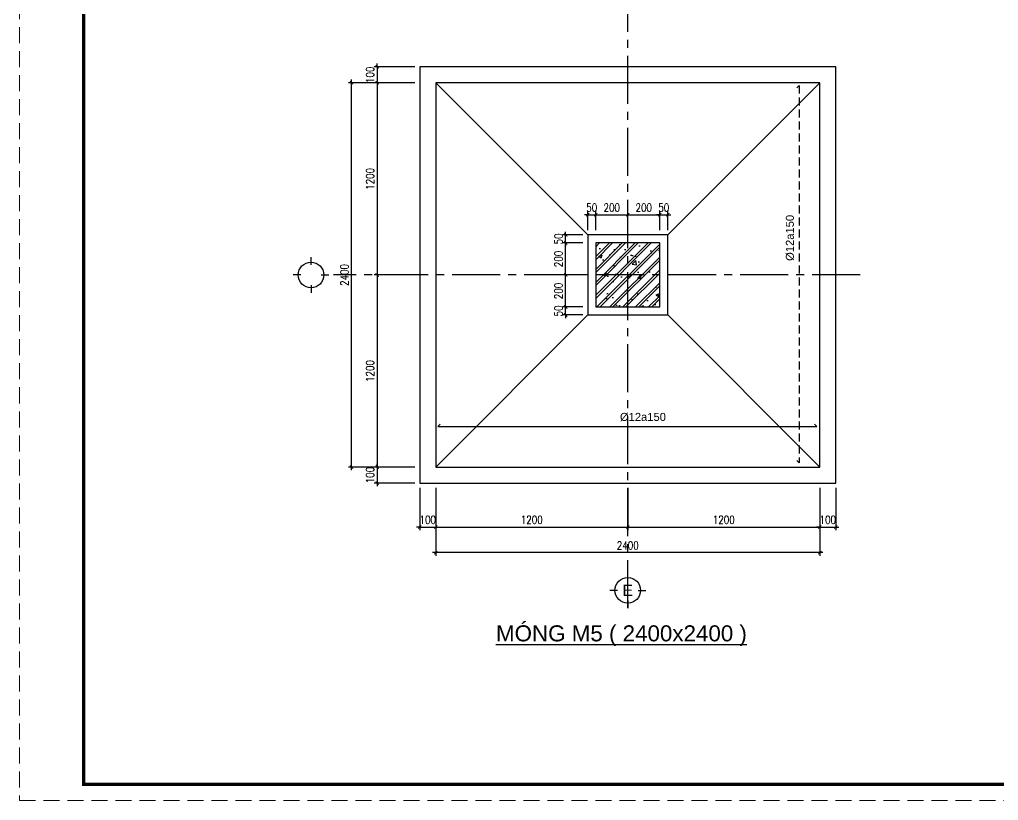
# Model space of a CAD drawing. Header units: inches. Extents: x 651127 to 1529722, y 768575 to 1021311.
# Drawn here: x 1356992 to 1387578, y 831541 to 855925 of the extents above; entities that cross this region are included whole.
import ezdxf
from ezdxf.enums import TextEntityAlignment as Align

# ---------------------------------------------------------------- set-up
doc = ezdxf.new("R2010")
doc.units = ezdxf.units.IN
doc.header["$LTSCALE"] = 1000
doc.header["$MEASUREMENT"] = 0
doc.linetypes.add('CENTER2', pattern=[1.125, 0.75, -0.125, 0.125, -0.125])
doc.linetypes.add('HIDDEN', pattern=[0.375, 0.25, -0.125])
doc.layers.get('DEFPOINTS').update_dxf_attribs({"color": 8, "lineweight": 9})
for name, color, linetype in [('DWGshare.com_1', 7, 'Continuous'), ('DWGshare.com_10', 7, 'Continuous'), ('DWGshare.com_11', 143, 'Continuous'), ('DWGshare.com_2', 147, 'Continuous'), ('DWGshare.com_3', 7, 'Continuous'), ('DWGshare.com_4', 8, 'CENTER2'), ('DWGshare.com_6', 40, 'Continuous'), ('DWGshare.com_9', 8, 'Continuous')]:
    doc.layers.add(name, color=color, linetype=linetype)
doc.styles.add('DWGshare.com_2', font='VHELVEB.TTF')
doc.styles.add('DWGshare.com_3', font='VHELVEB.TTF')
doc.styles.add('DWGshare.com_4', font='romans.shx', dxfattribs={"width": 0.8})
doc.styles.add('DWGshare.com_6', font='VHELVEN.TTF')
doc.dimstyles.new('DWGshare.com_3', dxfattribs={"dimscale": 100, "dimtxt": 2.5, "dimasz": 1, "dimexe": 1, "dimexo": 1.5, "dimgap": 1, "dimtad": 1, "dimdec": 0, "dimlfac": 0.2, "dimzin": 0, "dimdsep": 46, "dimtxsty": 'DWGshare.com_4', "dimblk": 'DWGshare.com_1', "dimcen": 1.5, "dimdle": 1, "dimclrd": 256, "dimclre": 256, "dimclrt": 7, "dimadec": 0, "dimazin": 0, "dimtfac": 1, "dimtdec": 0, "dimtix": 1, "dimtmove": 2, "dimatfit": 3, "dimfxl": 1, "dimtolj": 1, "dimtzin": 0, "dimarcsym": 0})

# ---------------------------------------------------------------- blocks, each defined once
blk = doc.blocks.new('DWGshare.com_1')
at = {"color": 0, "linetype": 'ByBlock', "const_width": 0.3}
blk.add_lwpolyline([(-0.5, -0.5), (0.5, 0.5)], dxfattribs=at)
blk = doc.blocks.new('*D468')
at = {"layer": 'DEFPOINTS', "color": 0, "transparency": 16777216}
for p in [(1369496, 854450), (1368167, 853950), (1369496, 853950)]:
    blk.add_point(p, dxfattribs=at)
at = {"layer": 'DWGshare.com_2', "lineweight": -2, "transparency": 16777216}
for p, q in [((1369346, 854450), (1368067, 854450)), ((1368167, 854450), (1368167, 854550)), ((1368167, 854450), (1368167, 853950)), ((1369346, 853950), (1368067, 853950)), ((1368167, 853950), (1368167, 853850))]:
    blk.add_line(p, q, dxfattribs=at)
at = {"layer": 'DWGshare.com_2', "lineweight": -2, "transparency": 16777216, "xscale": 100, "yscale": 100, "zscale": 100}
for p, rotation in [((1368167, 854450), 270), ((1368167, 853950), 90)]:
    blk.add_blockref('DWGshare.com_1', p, dxfattribs=dict(at, rotation=rotation))
at = {"layer": 'DWGshare.com_2', "color": 7, "transparency": 16777216, "insert": (1367942, 854200), "char_height": 250, "attachment_point": 5, "rotation": 90, "style": 'DWGshare.com_4'}
blk.add_mtext('\\A1;100', dxfattribs=at)
blk = doc.blocks.new('*D469')
at = {"layer": 'DEFPOINTS', "color": 0, "transparency": 16777216}
for p in [(1369496, 853950), (1368167, 847950), (1369496, 847950)]:
    blk.add_point(p, dxfattribs=at)
at = {"layer": 'DWGshare.com_2', "lineweight": -2, "transparency": 16777216}
for p, q in [((1368167, 854050), (1368167, 847850)), ((1369346, 853950), (1368067, 853950)), ((1369346, 847950), (1368067, 847950))]:
    blk.add_line(p, q, dxfattribs=at)
at = {"layer": 'DWGshare.com_2', "lineweight": -2, "transparency": 16777216, "xscale": 100, "yscale": 100, "zscale": 100}
for p, rotation in [((1368167, 853950), 90), ((1368167, 847950), 270)]:
    blk.add_blockref('DWGshare.com_1', p, dxfattribs=dict(at, rotation=rotation))
at = {"layer": 'DWGshare.com_2', "color": 7, "transparency": 16777216, "insert": (1367942, 850950), "char_height": 250, "attachment_point": 5, "rotation": 90, "style": 'DWGshare.com_4'}
blk.add_mtext('\\A1;1200', dxfattribs=at)
blk = doc.blocks.new('*D470')
at = {"layer": 'DEFPOINTS', "color": 0, "transparency": 16777216}
for p in [(1369496, 847950), (1368167, 841950), (1369496, 841950)]:
    blk.add_point(p, dxfattribs=at)
at = {"layer": 'DWGshare.com_2', "lineweight": -2, "transparency": 16777216}
for p, q in [((1369346, 847950), (1368067, 847950)), ((1368167, 848050), (1368167, 841850)), ((1369346, 841950), (1368067, 841950))]:
    blk.add_line(p, q, dxfattribs=at)
at = {"layer": 'DWGshare.com_2', "lineweight": -2, "transparency": 16777216, "xscale": 100, "yscale": 100, "zscale": 100}
for p, rotation in [((1368167, 847950), 90), ((1368167, 841950), 270)]:
    blk.add_blockref('DWGshare.com_1', p, dxfattribs=dict(at, rotation=rotation))
at = {"layer": 'DWGshare.com_2', "color": 7, "transparency": 16777216, "insert": (1367942, 844950), "char_height": 250, "attachment_point": 5, "rotation": 90, "style": 'DWGshare.com_4'}
blk.add_mtext('\\A1;1200', dxfattribs=at)
blk = doc.blocks.new('*D471')
at = {"layer": 'DEFPOINTS', "color": 0, "transparency": 16777216}
for p in [(1369496, 841950), (1368167, 841450), (1369496, 841450)]:
    blk.add_point(p, dxfattribs=at)
at = {"layer": 'DWGshare.com_2', "lineweight": -2, "transparency": 16777216}
for p, q in [((1369346, 841950), (1368067, 841950)), ((1368167, 841950), (1368167, 842050)), ((1368167, 841950), (1368167, 841450)), ((1369346, 841450), (1368067, 841450)), ((1368167, 841450), (1368167, 841350))]:
    blk.add_line(p, q, dxfattribs=at)
at = {"layer": 'DWGshare.com_2', "lineweight": -2, "transparency": 16777216, "xscale": 100, "yscale": 100, "zscale": 100}
for p, rotation in [((1368167, 841950), 270), ((1368167, 841450), 90)]:
    blk.add_blockref('DWGshare.com_1', p, dxfattribs=dict(at, rotation=rotation))
at = {"layer": 'DWGshare.com_2', "color": 7, "transparency": 16777216, "insert": (1367942, 841700), "char_height": 250, "attachment_point": 5, "rotation": 90, "style": 'DWGshare.com_4'}
blk.add_mtext('\\A1;100', dxfattribs=at)
blk = doc.blocks.new('*D472')
at = {"layer": 'DEFPOINTS', "color": 0, "transparency": 16777216}
for p in [(1367367, 853950), (1369346, 853950), (1369496, 841950)]:
    blk.add_point(p, dxfattribs=at)
at = {"layer": 'DWGshare.com_2', "lineweight": -2, "transparency": 16777216}
for p, q in [((1367367, 841850), (1367367, 854050)), ((1369196, 853950), (1367267, 853950)), ((1369346, 841950), (1367267, 841950))]:
    blk.add_line(p, q, dxfattribs=at)
at = {"layer": 'DWGshare.com_2', "lineweight": -2, "transparency": 16777216, "xscale": 100, "yscale": 100, "zscale": 100}
for p, rotation in [((1367367, 853950), 90), ((1367367, 841950), 270)]:
    blk.add_blockref('DWGshare.com_1', p, dxfattribs=dict(at, rotation=rotation))
at = {"layer": 'DWGshare.com_2', "color": 7, "transparency": 16777216, "insert": (1367142, 847950), "char_height": 250, "attachment_point": 5, "rotation": 90, "style": 'DWGshare.com_4'}
blk.add_mtext('\\A1;2400', dxfattribs=at)
blk = doc.blocks.new('*D473')
at = {"layer": 'DEFPOINTS', "color": 0, "transparency": 16777216}
for p in [(1369496, 841450), (1369996, 841450), (1369996, 840079)]:
    blk.add_point(p, dxfattribs=at)
at = {"layer": 'DWGshare.com_2', "lineweight": -2, "transparency": 16777216}
for p, q in [((1369496, 841300), (1369496, 839979)), ((1369996, 841300), (1369996, 839979)), ((1369496, 840079), (1369396, 840079)), ((1369496, 840079), (1369996, 840079)), ((1369996, 840079), (1370096, 840079))]:
    blk.add_line(p, q, dxfattribs=at)
at = {"layer": 'DWGshare.com_2', "lineweight": -2, "transparency": 16777216, "xscale": 100, "yscale": 100, "zscale": 100}
blk.add_blockref('DWGshare.com_1', (1369496, 840079), dxfattribs=at)
at = {"layer": 'DWGshare.com_2', "lineweight": -2, "transparency": 16777216, "xscale": 100, "yscale": 100, "zscale": 100, "rotation": 180}
blk.add_blockref('DWGshare.com_1', (1369996, 840079), dxfattribs=at)
at = {"layer": 'DWGshare.com_2', "color": 7, "transparency": 16777216, "insert": (1369746, 840304), "char_height": 250, "attachment_point": 5, "style": 'DWGshare.com_4'}
blk.add_mtext('\\A1;100', dxfattribs=at)
blk = doc.blocks.new('*D474')
at = {"layer": 'DEFPOINTS', "color": 0, "transparency": 16777216}
for p in [(1369996, 841450), (1375996, 841450), (1375996, 840079)]:
    blk.add_point(p, dxfattribs=at)
at = {"layer": 'DWGshare.com_2', "lineweight": -2, "transparency": 16777216}
for p, q in [((1369996, 841300), (1369996, 839979)), ((1375996, 841300), (1375996, 839979)), ((1369896, 840079), (1376096, 840079))]:
    blk.add_line(p, q, dxfattribs=at)
at = {"layer": 'DWGshare.com_2', "lineweight": -2, "transparency": 16777216, "xscale": 100, "yscale": 100, "zscale": 100, "rotation": 180}
blk.add_blockref('DWGshare.com_1', (1369996, 840079), dxfattribs=at)
at = {"layer": 'DWGshare.com_2', "lineweight": -2, "transparency": 16777216, "xscale": 100, "yscale": 100, "zscale": 100}
blk.add_blockref('DWGshare.com_1', (1375996, 840079), dxfattribs=at)
at = {"layer": 'DWGshare.com_2', "color": 7, "transparency": 16777216, "insert": (1372996, 840304), "char_height": 250, "attachment_point": 5, "style": 'DWGshare.com_4'}
blk.add_mtext('\\A1;1200', dxfattribs=at)
blk = doc.blocks.new('*D475')
at = {"layer": 'DEFPOINTS', "color": 0, "transparency": 16777216}
for p in [(1375996, 841450), (1381996, 841450), (1381996, 840079)]:
    blk.add_point(p, dxfattribs=at)
at = {"layer": 'DWGshare.com_2', "lineweight": -2, "transparency": 16777216}
for p, q in [((1375996, 841300), (1375996, 839979)), ((1381996, 841300), (1381996, 839979)), ((1375896, 840079), (1382096, 840079))]:
    blk.add_line(p, q, dxfattribs=at)
at = {"layer": 'DWGshare.com_2', "lineweight": -2, "transparency": 16777216, "xscale": 100, "yscale": 100, "zscale": 100, "rotation": 180}
blk.add_blockref('DWGshare.com_1', (1375996, 840079), dxfattribs=at)
at = {"layer": 'DWGshare.com_2', "lineweight": -2, "transparency": 16777216, "xscale": 100, "yscale": 100, "zscale": 100}
blk.add_blockref('DWGshare.com_1', (1381996, 840079), dxfattribs=at)
at = {"layer": 'DWGshare.com_2', "color": 7, "transparency": 16777216, "insert": (1378996, 840304), "char_height": 250, "attachment_point": 5, "style": 'DWGshare.com_4'}
blk.add_mtext('\\A1;1200', dxfattribs=at)
blk = doc.blocks.new('*D476')
at = {"layer": 'DEFPOINTS', "color": 0, "transparency": 16777216}
for p in [(1381996, 841450), (1382496, 841450), (1382496, 840079)]:
    blk.add_point(p, dxfattribs=at)
at = {"layer": 'DWGshare.com_2', "lineweight": -2, "transparency": 16777216}
for p, q in [((1381996, 841300), (1381996, 839979)), ((1382496, 841300), (1382496, 839979)), ((1381996, 840079), (1381896, 840079)), ((1381996, 840079), (1382496, 840079)), ((1382496, 840079), (1382596, 840079))]:
    blk.add_line(p, q, dxfattribs=at)
at = {"layer": 'DWGshare.com_2', "lineweight": -2, "transparency": 16777216, "xscale": 100, "yscale": 100, "zscale": 100}
blk.add_blockref('DWGshare.com_1', (1381996, 840079), dxfattribs=at)
at = {"layer": 'DWGshare.com_2', "lineweight": -2, "transparency": 16777216, "xscale": 100, "yscale": 100, "zscale": 100, "rotation": 180}
blk.add_blockref('DWGshare.com_1', (1382496, 840079), dxfattribs=at)
at = {"layer": 'DWGshare.com_2', "color": 7, "transparency": 16777216, "insert": (1382246, 840304), "char_height": 250, "attachment_point": 5, "style": 'DWGshare.com_4'}
blk.add_mtext('\\A1;100', dxfattribs=at)
blk = doc.blocks.new('*D477')
at = {"layer": 'DEFPOINTS', "color": 0, "transparency": 16777216}
for p in [(1381996, 841450), (1369996, 841300), (1369996, 839279)]:
    blk.add_point(p, dxfattribs=at)
at = {"layer": 'DWGshare.com_2', "lineweight": -2, "transparency": 16777216}
for p, q in [((1369996, 841150), (1369996, 839179)), ((1381996, 841300), (1381996, 839179)), ((1382096, 839279), (1369896, 839279))]:
    blk.add_line(p, q, dxfattribs=at)
at = {"layer": 'DWGshare.com_2', "lineweight": -2, "transparency": 16777216, "xscale": 100, "yscale": 100, "zscale": 100, "rotation": 180}
blk.add_blockref('DWGshare.com_1', (1369996, 839279), dxfattribs=at)
at = {"layer": 'DWGshare.com_2', "lineweight": -2, "transparency": 16777216, "xscale": 100, "yscale": 100, "zscale": 100}
blk.add_blockref('DWGshare.com_1', (1381996, 839279), dxfattribs=at)
at = {"layer": 'DWGshare.com_2', "color": 7, "transparency": 16777216, "insert": (1375996, 839504), "char_height": 250, "attachment_point": 5, "style": 'DWGshare.com_4'}
blk.add_mtext('\\A1;2400', dxfattribs=at)
blk = doc.blocks.new('DWGshare.com_2')
for p, q in [((0, 320), (0, 560)), ((-320, 0), (-560, 0)), ((320, 0), (560, 0)), ((0, -320), (0, -560))]:
    blk.add_line(p, q)
blk.add_circle((0, 0), 400)
at = {"linetype": 'Continuous', "style": 'DWGshare.com_2'}
blk.add_attdef('2', text='', height=350, dxfattribs=at).set_placement((0, 0), align=Align.MIDDLE_CENTER)
blk = doc.blocks.new('*D485')
at = {"layer": 'DEFPOINTS', "color": 0, "transparency": 16777216}
for p in [(1374996, 849829), (1374746, 849200), (1374996, 849200)]:
    blk.add_point(p, dxfattribs=at)
at = {"layer": 'DWGshare.com_2', "lineweight": -2, "transparency": 16777216}
for p, q in [((1374746, 849829), (1374646, 849829)), ((1374746, 849350), (1374746, 849929)), ((1374746, 849829), (1374996, 849829)), ((1374996, 849350), (1374996, 849929)), ((1374996, 849829), (1375096, 849829))]:
    blk.add_line(p, q, dxfattribs=at)
at = {"layer": 'DWGshare.com_2', "lineweight": -2, "transparency": 16777216, "xscale": 100, "yscale": 100, "zscale": 100}
blk.add_blockref('DWGshare.com_1', (1374746, 849829), dxfattribs=at)
at = {"layer": 'DWGshare.com_2', "lineweight": -2, "transparency": 16777216, "xscale": 100, "yscale": 100, "zscale": 100, "rotation": 180}
blk.add_blockref('DWGshare.com_1', (1374996, 849829), dxfattribs=at)
at = {"layer": 'DWGshare.com_2', "color": 7, "transparency": 16777216, "insert": (1374871, 850054), "char_height": 250, "attachment_point": 5, "style": 'DWGshare.com_4'}
blk.add_mtext('\\A1;50', dxfattribs=at)
blk = doc.blocks.new('*D486')
at = {"layer": 'DEFPOINTS', "color": 0, "transparency": 16777216}
for p in [(1375996, 849829), (1374996, 849200), (1375996, 849200)]:
    blk.add_point(p, dxfattribs=at)
at = {"layer": 'DWGshare.com_2', "lineweight": -2, "transparency": 16777216}
for p, q in [((1374896, 849829), (1376096, 849829)), ((1374996, 849350), (1374996, 849929)), ((1375996, 849350), (1375996, 849929))]:
    blk.add_line(p, q, dxfattribs=at)
at = {"layer": 'DWGshare.com_2', "lineweight": -2, "transparency": 16777216, "xscale": 100, "yscale": 100, "zscale": 100, "rotation": 180}
blk.add_blockref('DWGshare.com_1', (1374996, 849829), dxfattribs=at)
at = {"layer": 'DWGshare.com_2', "lineweight": -2, "transparency": 16777216, "xscale": 100, "yscale": 100, "zscale": 100}
blk.add_blockref('DWGshare.com_1', (1375996, 849829), dxfattribs=at)
at = {"layer": 'DWGshare.com_2', "color": 7, "transparency": 16777216, "insert": (1375496, 850054), "char_height": 250, "attachment_point": 5, "style": 'DWGshare.com_4'}
blk.add_mtext('\\A1;200', dxfattribs=at)
blk = doc.blocks.new('*D487')
at = {"layer": 'DEFPOINTS', "color": 0, "transparency": 16777216}
for p in [(1376996, 849829), (1375996, 849200), (1376996, 849200)]:
    blk.add_point(p, dxfattribs=at)
at = {"layer": 'DWGshare.com_2', "lineweight": -2, "transparency": 16777216}
for p, q in [((1375896, 849829), (1377096, 849829)), ((1375996, 849350), (1375996, 849929)), ((1376996, 849350), (1376996, 849929))]:
    blk.add_line(p, q, dxfattribs=at)
at = {"layer": 'DWGshare.com_2', "lineweight": -2, "transparency": 16777216, "xscale": 100, "yscale": 100, "zscale": 100, "rotation": 180}
blk.add_blockref('DWGshare.com_1', (1375996, 849829), dxfattribs=at)
at = {"layer": 'DWGshare.com_2', "lineweight": -2, "transparency": 16777216, "xscale": 100, "yscale": 100, "zscale": 100}
blk.add_blockref('DWGshare.com_1', (1376996, 849829), dxfattribs=at)
at = {"layer": 'DWGshare.com_2', "color": 7, "transparency": 16777216, "insert": (1376496, 850054), "char_height": 250, "attachment_point": 5, "style": 'DWGshare.com_4'}
blk.add_mtext('\\A1;200', dxfattribs=at)
blk = doc.blocks.new('*D488')
at = {"layer": 'DEFPOINTS', "color": 0, "transparency": 16777216}
for p in [(1377246, 849829), (1376996, 849200), (1377246, 849200)]:
    blk.add_point(p, dxfattribs=at)
at = {"layer": 'DWGshare.com_2', "lineweight": -2, "transparency": 16777216}
for p, q in [((1376996, 849829), (1376896, 849829)), ((1376996, 849350), (1376996, 849929)), ((1376996, 849829), (1377246, 849829)), ((1377246, 849350), (1377246, 849929)), ((1377246, 849829), (1377346, 849829))]:
    blk.add_line(p, q, dxfattribs=at)
at = {"layer": 'DWGshare.com_2', "lineweight": -2, "transparency": 16777216, "xscale": 100, "yscale": 100, "zscale": 100}
blk.add_blockref('DWGshare.com_1', (1376996, 849829), dxfattribs=at)
at = {"layer": 'DWGshare.com_2', "lineweight": -2, "transparency": 16777216, "xscale": 100, "yscale": 100, "zscale": 100, "rotation": 180}
blk.add_blockref('DWGshare.com_1', (1377246, 849829), dxfattribs=at)
at = {"layer": 'DWGshare.com_2', "color": 7, "transparency": 16777216, "insert": (1377121, 850054), "char_height": 250, "attachment_point": 5, "style": 'DWGshare.com_4'}
blk.add_mtext('\\A1;50', dxfattribs=at)
blk = doc.blocks.new('*D489')
at = {"layer": 'DEFPOINTS', "color": 0, "transparency": 16777216}
for p in [(1374055, 846950), (1374746, 846950), (1374746, 846700)]:
    blk.add_point(p, dxfattribs=at)
at = {"layer": 'DWGshare.com_2', "lineweight": -2, "transparency": 16777216}
for p, q in [((1374596, 846950), (1373955, 846950)), ((1374055, 846950), (1374055, 847050)), ((1374055, 846700), (1374055, 846950)), ((1374596, 846700), (1373955, 846700)), ((1374055, 846700), (1374055, 846600))]:
    blk.add_line(p, q, dxfattribs=at)
at = {"layer": 'DWGshare.com_2', "lineweight": -2, "transparency": 16777216, "xscale": 100, "yscale": 100, "zscale": 100}
for p, rotation in [((1374055, 846950), 270), ((1374055, 846700), 90)]:
    blk.add_blockref('DWGshare.com_1', p, dxfattribs=dict(at, rotation=rotation))
at = {"layer": 'DWGshare.com_2', "color": 7, "transparency": 16777216, "insert": (1373830, 846825), "char_height": 250, "attachment_point": 5, "rotation": 90, "style": 'DWGshare.com_4'}
blk.add_mtext('\\A1;50', dxfattribs=at)
blk = doc.blocks.new('*D490')
at = {"layer": 'DEFPOINTS', "color": 0, "transparency": 16777216}
for p in [(1374055, 847950), (1374746, 847950), (1374746, 846950)]:
    blk.add_point(p, dxfattribs=at)
at = {"layer": 'DWGshare.com_2', "lineweight": -2, "transparency": 16777216}
for p, q in [((1374596, 847950), (1373955, 847950)), ((1374055, 846850), (1374055, 848050)), ((1374596, 846950), (1373955, 846950))]:
    blk.add_line(p, q, dxfattribs=at)
at = {"layer": 'DWGshare.com_2', "lineweight": -2, "transparency": 16777216, "xscale": 100, "yscale": 100, "zscale": 100}
for p, rotation in [((1374055, 847950), 90), ((1374055, 846950), 270)]:
    blk.add_blockref('DWGshare.com_1', p, dxfattribs=dict(at, rotation=rotation))
at = {"layer": 'DWGshare.com_2', "color": 7, "transparency": 16777216, "insert": (1373830, 847450), "char_height": 250, "attachment_point": 5, "rotation": 90, "style": 'DWGshare.com_4'}
blk.add_mtext('\\A1;200', dxfattribs=at)
blk = doc.blocks.new('*D491')
at = {"layer": 'DEFPOINTS', "color": 0, "transparency": 16777216}
for p in [(1374055, 848950), (1374746, 848950), (1374746, 847950)]:
    blk.add_point(p, dxfattribs=at)
at = {"layer": 'DWGshare.com_2', "lineweight": -2, "transparency": 16777216}
for p, q in [((1374596, 848950), (1373955, 848950)), ((1374055, 847850), (1374055, 849050)), ((1374596, 847950), (1373955, 847950))]:
    blk.add_line(p, q, dxfattribs=at)
at = {"layer": 'DWGshare.com_2', "lineweight": -2, "transparency": 16777216, "xscale": 100, "yscale": 100, "zscale": 100}
for p, rotation in [((1374055, 848950), 90), ((1374055, 847950), 270)]:
    blk.add_blockref('DWGshare.com_1', p, dxfattribs=dict(at, rotation=rotation))
at = {"layer": 'DWGshare.com_2', "color": 7, "transparency": 16777216, "insert": (1373830, 848450), "char_height": 250, "attachment_point": 5, "rotation": 90, "style": 'DWGshare.com_4'}
blk.add_mtext('\\A1;200', dxfattribs=at)
blk = doc.blocks.new('*D492')
at = {"layer": 'DEFPOINTS', "color": 0, "transparency": 16777216}
for p in [(1374055, 849200), (1374746, 849200), (1374746, 848950)]:
    blk.add_point(p, dxfattribs=at)
at = {"layer": 'DWGshare.com_2', "lineweight": -2, "transparency": 16777216}
for p, q in [((1374596, 849200), (1373955, 849200)), ((1374055, 849200), (1374055, 849300)), ((1374055, 848950), (1374055, 849200)), ((1374596, 848950), (1373955, 848950)), ((1374055, 848950), (1374055, 848850))]:
    blk.add_line(p, q, dxfattribs=at)
at = {"layer": 'DWGshare.com_2', "lineweight": -2, "transparency": 16777216, "xscale": 100, "yscale": 100, "zscale": 100}
for p, rotation in [((1374055, 849200), 270), ((1374055, 848950), 90)]:
    blk.add_blockref('DWGshare.com_1', p, dxfattribs=dict(at, rotation=rotation))
at = {"layer": 'DWGshare.com_2', "color": 7, "transparency": 16777216, "insert": (1373830, 849075), "char_height": 250, "attachment_point": 5, "rotation": 90, "style": 'DWGshare.com_4'}
blk.add_mtext('\\A1;50', dxfattribs=at)

msp = doc.modelspace()

# ---------------------------------------------------------------- hatches: boundary and pattern name
at = {"layer": 'DWGshare.com_9'}
h = msp.add_hatch(dxfattribs=at)
h.set_pattern_fill('BETONG', color=256, scale=150, style=0, pattern_type=2)
h.set_pattern_definition([(50, (161556.1, 59400), (1075.8903, -94.1282), [112.5, -1237.5]), (355, (161556.1, 59400), (-208.127, 1128.2882), [90, -990]), (100.4514, (161645.7, 59392.2), (867.7641, 1034.1593), [95.6103, -1051.7132]), (46.1842, (161556.1, 59700), (1600.8616, -248.2785), [168.75, -1856.25]), (96.6356, (161689.5, 59679.3), (1401.994, 1461.1768), [143.4154, -1577.5695]), (351.1842, (161556.1, 59700), (1401.993, 1461.1779), [135, -1485]), (21, (161706.1, 59625), (895.3606, -603.92834), [112.5, -1237.5]), (326, (161706.1, 59625), (364.973, 1087.7251), [90, -990]), (71.4514, (161780.7, 59574.7), (1260.33394, 483.79575), [95.6103, -1051.7132]), (37.5, (161556.1, 59400), (18.23978, 499.34078), [0, -978, 0, -1005, 0, -993.75]), (7.5, (161556.1, 59400), (394.6043, 591.61757), [0, -573, 0, -955.5, 0, -378.75]), (327.5, (161221.6, 59400), (800.73365, -33.83231), [0, -375, 0, -1170, 0, -1552.5]), (317.5, (161071.6, 59400), (874.77925, 150.15747), [0, -487.5, 0, -777, 0, -1102.5]), (45, (161556.1, 59400), (-201.52543, 201.52543), []), (45, (161556.1, 59497.5), (-201.52543, 201.52543), [])])
h.paths.add_polyline_path([(1374996, 848950), (1374996, 846950), (1376996, 846950), (1376996, 848950)])

# ---------------------------------------------------------------- linework, layer by layer
at = {"layer": 'DEFPOINTS', "linetype": 'HIDDEN', "ltscale": 2}
msp.add_lwpolyline([(1356991.5, 831540.9), (1441091.5, 831540.9), (1441091.5, 890940.9), (1356991.5, 890940.9)], close=True, dxfattribs=at)
at = {"layer": 'DWGshare.com_1', "const_width": 100}
msp.add_lwpolyline([(1358991.5, 832040.9), (1440591.5, 832040.9), (1440591.5, 890440.9), (1358991.5, 890440.9)], close=True, dxfattribs=at)
at = {"layer": 'DWGshare.com_11'}
for p, q in [((1374746, 849200), (1369996, 853950)), ((1377246, 849200), (1381996, 853950)), ((1374746, 846700), (1369996, 841950)), ((1377246, 846700), (1381996, 841950))]:
    msp.add_line(p, q, dxfattribs=at)
for points in [[(1369496, 854450), (1369496, 841450), (1382496, 841450), (1382496, 854450)], [(1374746, 849200), (1374746, 846700), (1377246, 846700), (1377246, 849200)]]:
    msp.add_lwpolyline(points, close=True, dxfattribs=at)
at = {"layer": 'DWGshare.com_3'}
for points in [[(1369996, 853950), (1369996, 841950), (1381996, 841950), (1381996, 853950)], [(1374996, 848950), (1374996, 846950), (1376996, 846950), (1376996, 848950)]]:
    msp.add_lwpolyline(points, close=True, dxfattribs=at)
at = {"layer": 'DWGshare.com_3', "color": 1, "linetype": 'HIDDEN'}
msp.add_lwpolyline([(1381277.6, 853794.5), (1381353.2, 853870.2), (1381353.2, 842078.6), (1381277.6, 842158.8)], dxfattribs=at)
at = {"layer": 'DWGshare.com_3', "color": 1}
msp.add_lwpolyline([(1370138, 843290.5), (1370062.4, 843214.9), (1381909.2, 843214.9), (1381828.9, 843290.5)], dxfattribs=at)
at = {"layer": 'DWGshare.com_4', "ltscale": 2}
for p, q in [((1375996, 837541), (1375996, 881563.4)), ((1383261.3, 847950), (1366805.7, 847950))]:
    msp.add_line(p, q, dxfattribs=at)

# ---------------------------------------------------------------- block references
at = {"layer": 'DWGshare.com_6', "linetype": 'CENTER2'}
msp.add_blockref('DWGshare.com_2', (1366098.6, 847950), dxfattribs=at)
msp.add_blockref('DWGshare.com_2', (1375996, 838101), dxfattribs=at).add_auto_attribs({'2': 'E'})

# ---------------------------------------------------------------- texts
at = {"layer": 'DWGshare.com_10', "style": 'DWGshare.com_6'}
msp.add_text('Þ12a150', height=250, rotation=90, dxfattribs=at).set_placement((1381060.1, 849108.2), align=Align.MIDDLE)
msp.add_text('Þ12a150', height=250, dxfattribs=at).set_placement((1376470.3, 843518), align=Align.MIDDLE)
at = {"layer": 'DWGshare.com_10', "style": 'DWGshare.com_3'}
msp.add_text('%%UMOÙNG M5 ( 2400x2400 )', height=500, dxfattribs=at).set_placement((1371878.5, 836358.4), align=Align.BOTTOM_LEFT)

# ---------------------------------------------------------------- dimensions: what is measured, and where the dimension line sits
at = {"layer": 'DWGshare.com_2'}
for base, p1, p2, picture, middle in [((1368167, 853950), (1369496, 854450), (1369496, 853950), '*D468', (1367942, 854200)), ((1367367, 853950), (1369496, 841950), (1369346, 853950), '*D472', (1367142, 847950)), ((1368167, 847950), (1369496, 853950), (1369496, 847950), '*D469', (1367942, 850950)), ((1374055.1, 849200), (1374746, 848950), (1374746, 849200), '*D492', (1373830.1, 849075)), ((1374055.1, 848950), (1374746, 847950), (1374746, 848950), '*D491', (1373830.1, 848450)), ((1368167, 841950), (1369496, 847950), (1369496, 841950), '*D470', (1367942, 844950)), ((1374055.1, 847950), (1374746, 846950), (1374746, 847950), '*D490', (1373830.1, 847450)), ((1374055.1, 846950), (1374746, 846700), (1374746, 846950), '*D489', (1373830.1, 846825)), ((1368167, 841450), (1369496, 841950), (1369496, 841450), '*D471', (1367942, 841700))]:
    dim = msp.add_linear_dim(base=base, p1=p1, p2=p2, angle=90, dimstyle='DWGshare.com_3', dxfattribs=at)
    dim.commit()
    dim.dimension.update_dxf_attribs({"geometry": picture, "text_midpoint": middle})
for base, p1, p2, picture, middle in [((1374996, 849828.6), (1374746, 849200), (1374996, 849200), '*D485', (1374871, 850053.6)), ((1375996, 849828.6), (1374996, 849200), (1375996, 849200), '*D486', (1375496, 850053.6)), ((1376996, 849828.6), (1375996, 849200), (1376996, 849200), '*D487', (1376496, 850053.6)), ((1377246, 849828.6), (1376996, 849200), (1377246, 849200), '*D488', (1377121, 850053.6)), ((1369996, 840079.3), (1369496, 841450), (1369996, 841450), '*D473', (1369746, 840304.3)), ((1375996, 840079.3), (1369996, 841450), (1375996, 841450), '*D474', (1372996, 840304.3)), ((1369996, 839279.3), (1381996, 841450), (1369996, 841300), '*D477', (1375996, 839504.3)), ((1381996, 840079.3), (1375996, 841450), (1381996, 841450), '*D475', (1378996, 840304.3)), ((1382496, 840079.3), (1381996, 841450), (1382496, 841450), '*D476', (1382246, 840304.3))]:
    dim = msp.add_linear_dim(base=base, p1=p1, p2=p2, dimstyle='DWGshare.com_3', dxfattribs=at)
    dim.commit()
    dim.dimension.update_dxf_attribs({"geometry": picture, "text_midpoint": middle})

doc.saveas('drawing.dxf')
